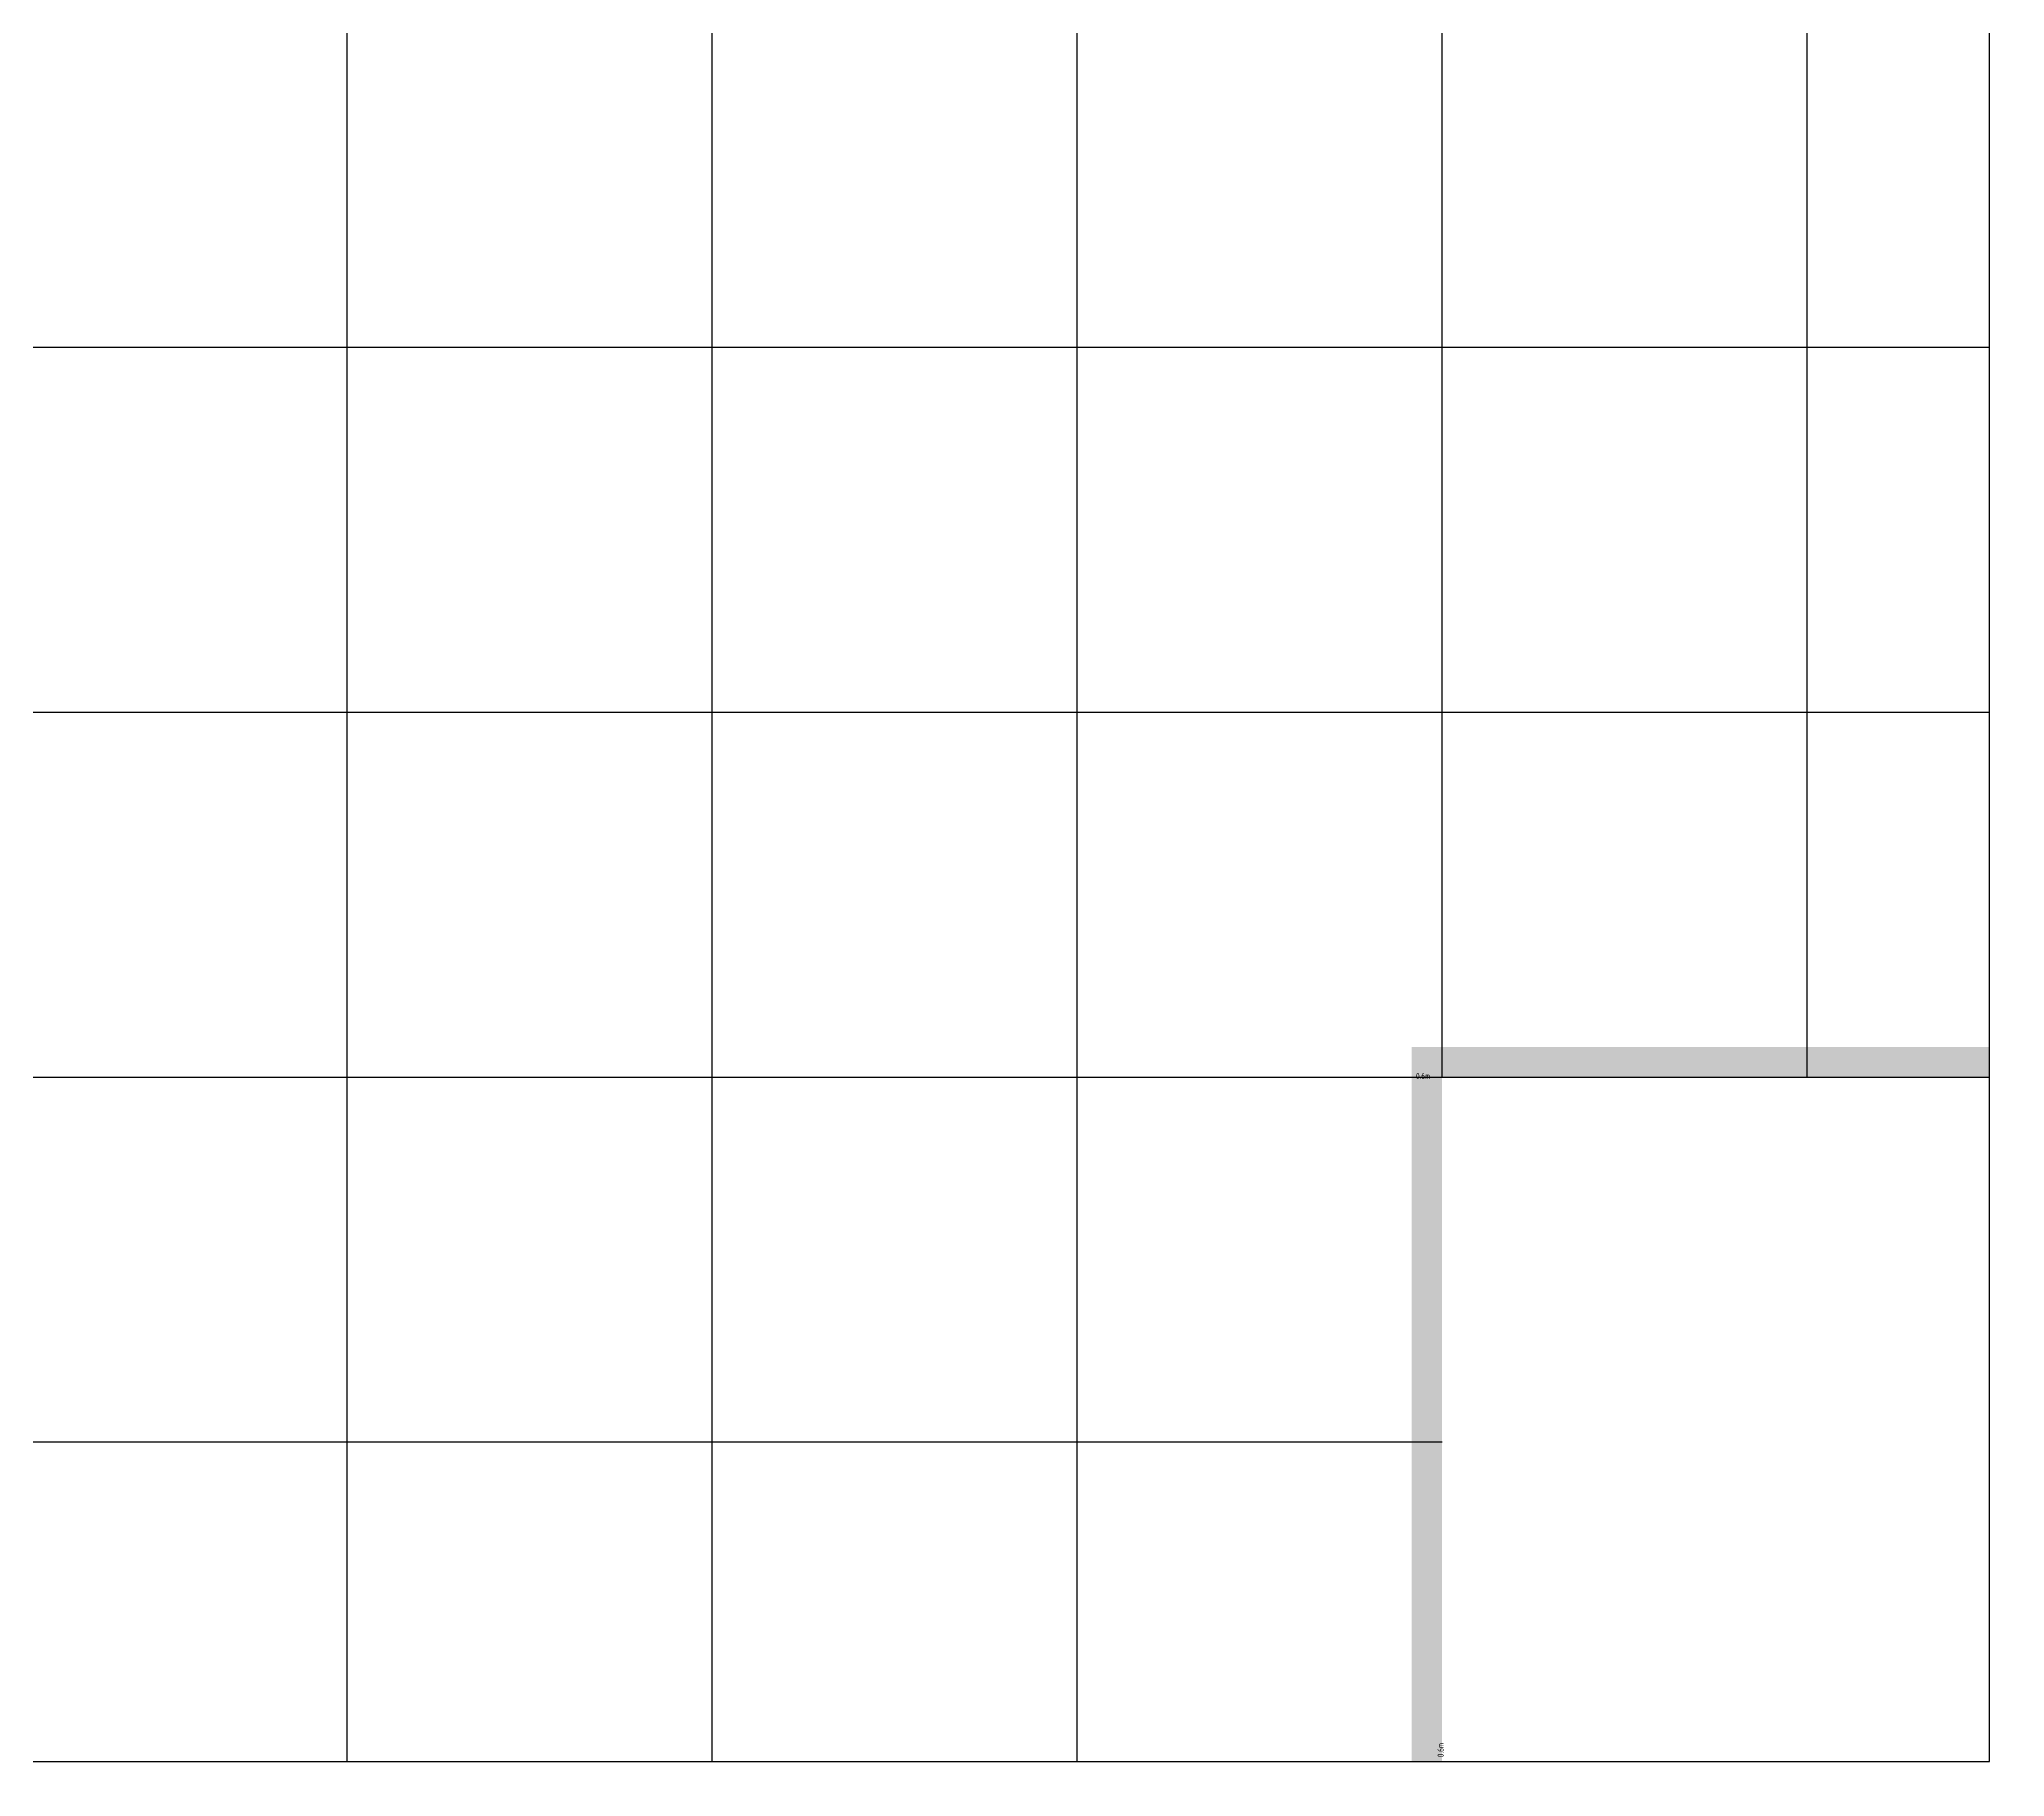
# Model space of a CAD drawing. Extents: x -186874 to 511851, y 4933 to 222627.
# Drawn here: x 508619 to 511851, y 211252 to 214109 of the extents above; entities that cross this region are included whole.
import ezdxf
from ezdxf.enums import TextEntityAlignment as Align

# ---------------------------------------------------------------- set-up
doc = ezdxf.new("R2010")
doc.units = 0
doc.header["$LTSCALE"] = 5
doc.linetypes.add('XCDR20$0$HIDDEN2', pattern=[0.1875, 0.125, -0.0625])
doc.linetypes.add('XFDR20-DC-PH2$0$HIDDEN2', pattern=[0.1875, 0.125, -0.0625])
doc.layers.add('XCDR20$0$A-Area', color=170, linetype='Continuous', plot=False)
doc.layers.add('XFDR20-DC-PH2$0$A-Area (PH2)', color=170, linetype='Continuous', plot=False)
for name, color, linetype in [('XCDR20$0$A-R-Divider', 75, 'XCDR20$0$HIDDEN2'), ('XCDR20$0$A-R-Plan_RH-60cm', 161, 'Continuous'), ('XFDR20-DC-PH2$0$A-R-Divider_(PH2)', 75, 'XFDR20-DC-PH2$0$HIDDEN2'), ('XFDR20-DC-PH2$0$A-R-Plan_RH-60cm (PH2)', 161, 'Continuous')]:
    doc.layers.add(name, color=color, linetype=linetype)
doc.styles.add('XCDR20$0$AA-TXT', font='isocp.shx', dxfattribs={"width": 0.8, "bigfont": 'chineset.shx'})
doc.styles.add('XFDR20-DC-PH2$0$AA-TXT', font='isocp.shx', dxfattribs={"width": 0.8, "bigfont": 'chineset.shx'})

# ---------------------------------------------------------------- blocks, each defined once
blk = doc.blocks.new('*U33')
at = {"ltscale": 0.5, "const_width": 0.5}
blk.add_lwpolyline([(0, 0), (0, 9.5)], dxfattribs=at)
at = {"color": 1, "style": 'XFDR20-DC-PH2$0$AA-TXT', "width": 0.8}
for tag, p in [('高度(H) m', (0.226, 0.07)), ('NO.', (0.076, 0.07))]:
    blk.add_attdef(tag, text='', height=0.1, rotation=90, dxfattribs=at).set_placement(p, align=Align.MIDDLE_LEFT)
blk = doc.blocks.new('*U34')
at = {"ltscale": 0.5, "const_width": 0.5}
blk.add_lwpolyline([(0, 0), (0, 11.75)], dxfattribs=at)
at = {"color": 1, "style": 'XFDR20-DC-PH2$0$AA-TXT', "width": 0.8}
for tag, p in [('高度(H) m', (0.226, 0.07)), ('NO.', (0.076, 0.07))]:
    blk.add_attdef(tag, text='', height=0.1, rotation=90, dxfattribs=at).set_placement(p, align=Align.MIDDLE_LEFT)
blk = doc.blocks.new('XFDR20-DC-PH2')
at = {"layer": 'XFDR20-DC-PH2$0$A-Area (PH2)'}
blk.add_lwpolyline([(511825.6, 222602.3), (498925.6, 222602.3), (498925.6, 211277.3), (511825.6, 211277.3)], close=True, dxfattribs=at)
at = {"layer": 'XFDR20-DC-PH2$0$A-R-Plan_RH-60cm (PH2)'}
for p, q in [((509125.6, 211277.3), (509125.6, 222602.3)), ((509725.6, 211277.3), (509725.6, 222602.3)), ((510325.6, 211277.3), (510325.6, 222602.3)), ((510925.6, 212402.3), (510925.6, 222602.3)), ((511525.6, 212402.3), (511525.6, 221402.3)), ((511825.6, 213602.3, 0), (498925.6, 213602.3, 0)), ((511825.6, 213002.3, 0), (498925.6, 213002.3, 0)), ((511825.6, 212402.3, 0), (498925.6, 212402.3, 0)), ((510925.6, 211802.3, 0), (498925.6, 211802.3, 0))]:
    blk.add_line(p, q, dxfattribs=at)
at = {"layer": 'XFDR20-DC-PH2$0$A-R-Divider_(PH2)', "xscale": 100, "yscale": 100, "zscale": 100}
blk.add_blockref('*U34', (510900.6, 211277.3), dxfattribs=at).add_auto_attribs({'高度(H) m': '0.6m'})
at = {"layer": 'XFDR20-DC-PH2$0$A-R-Divider_(PH2)', "xscale": 100, "yscale": 100, "zscale": 100, "rotation": 270}
blk.add_blockref('*U33', (510875.6, 212427.3, 0), dxfattribs=at).add_auto_attribs({'高度(H) m': '0.6m'})
blk = doc.blocks.new('*U49')
at = {"ltscale": 0.5, "const_width": 0.5}
blk.add_lwpolyline([(0, 0), (0, 9.5)], dxfattribs=at)
at = {"color": 1, "style": 'XCDR20$0$AA-TXT', "width": 0.8}
for tag, p in [('高度(H) m', (0.226, 0.07)), ('NO.', (0.076, 0.07))]:
    blk.add_attdef(tag, text='', height=0.1, rotation=90, dxfattribs=at).set_placement(p, align=Align.MIDDLE_LEFT)
blk = doc.blocks.new('*U50')
at = {"ltscale": 0.5, "const_width": 0.5}
blk.add_lwpolyline([(0, 0), (0, 11.75)], dxfattribs=at)
at = {"color": 1, "style": 'XCDR20$0$AA-TXT', "width": 0.8}
for tag, p in [('高度(H) m', (0.226, 0.07)), ('NO.', (0.076, 0.07))]:
    blk.add_attdef(tag, text='', height=0.1, rotation=90, dxfattribs=at).set_placement(p, align=Align.MIDDLE_LEFT)
blk = doc.blocks.new('XCDR20')
at = {"layer": 'XCDR20$0$A-Area'}
blk.add_lwpolyline([(511825.6, 222602.3), (498925.6, 222602.3), (498925.6, 211277.3), (511825.6, 211277.3)], close=True, dxfattribs=at)
at = {"layer": 'XCDR20$0$A-R-Plan_RH-60cm'}
for p, q in [((509125.6, 211277.3), (509125.6, 222602.3)), ((509725.6, 211277.3), (509725.6, 222602.3)), ((510325.6, 211277.3), (510325.6, 222602.3)), ((510925.6, 212402.3), (510925.6, 222602.3)), ((511525.6, 212402.3), (511525.6, 221402.3)), ((511825.6, 213602.3, 0), (498925.6, 213602.3, 0)), ((511825.6, 213002.3, 0), (498925.6, 213002.3, 0)), ((511825.6, 212402.3, 0), (498925.6, 212402.3, 0)), ((510925.6, 211802.3, 0), (498925.6, 211802.3, 0))]:
    blk.add_line(p, q, dxfattribs=at)
at = {"layer": 'XCDR20$0$A-R-Divider', "xscale": 100, "yscale": 100, "zscale": 100}
blk.add_blockref('*U50', (510900.6, 211277.3), dxfattribs=at).add_auto_attribs({'高度(H) m': '0.6m'})
at = {"layer": 'XCDR20$0$A-R-Divider', "xscale": 100, "yscale": 100, "zscale": 100, "rotation": 270}
blk.add_blockref('*U49', (510875.6, 212427.3, 0), dxfattribs=at).add_auto_attribs({'高度(H) m': '0.6m'})

msp = doc.modelspace()

# ---------------------------------------------------------------- block references
for name in ['XCDR20', 'XFDR20-DC-PH2']:
    msp.add_blockref(name, (0, 0))

doc.saveas('drawing.dxf')
